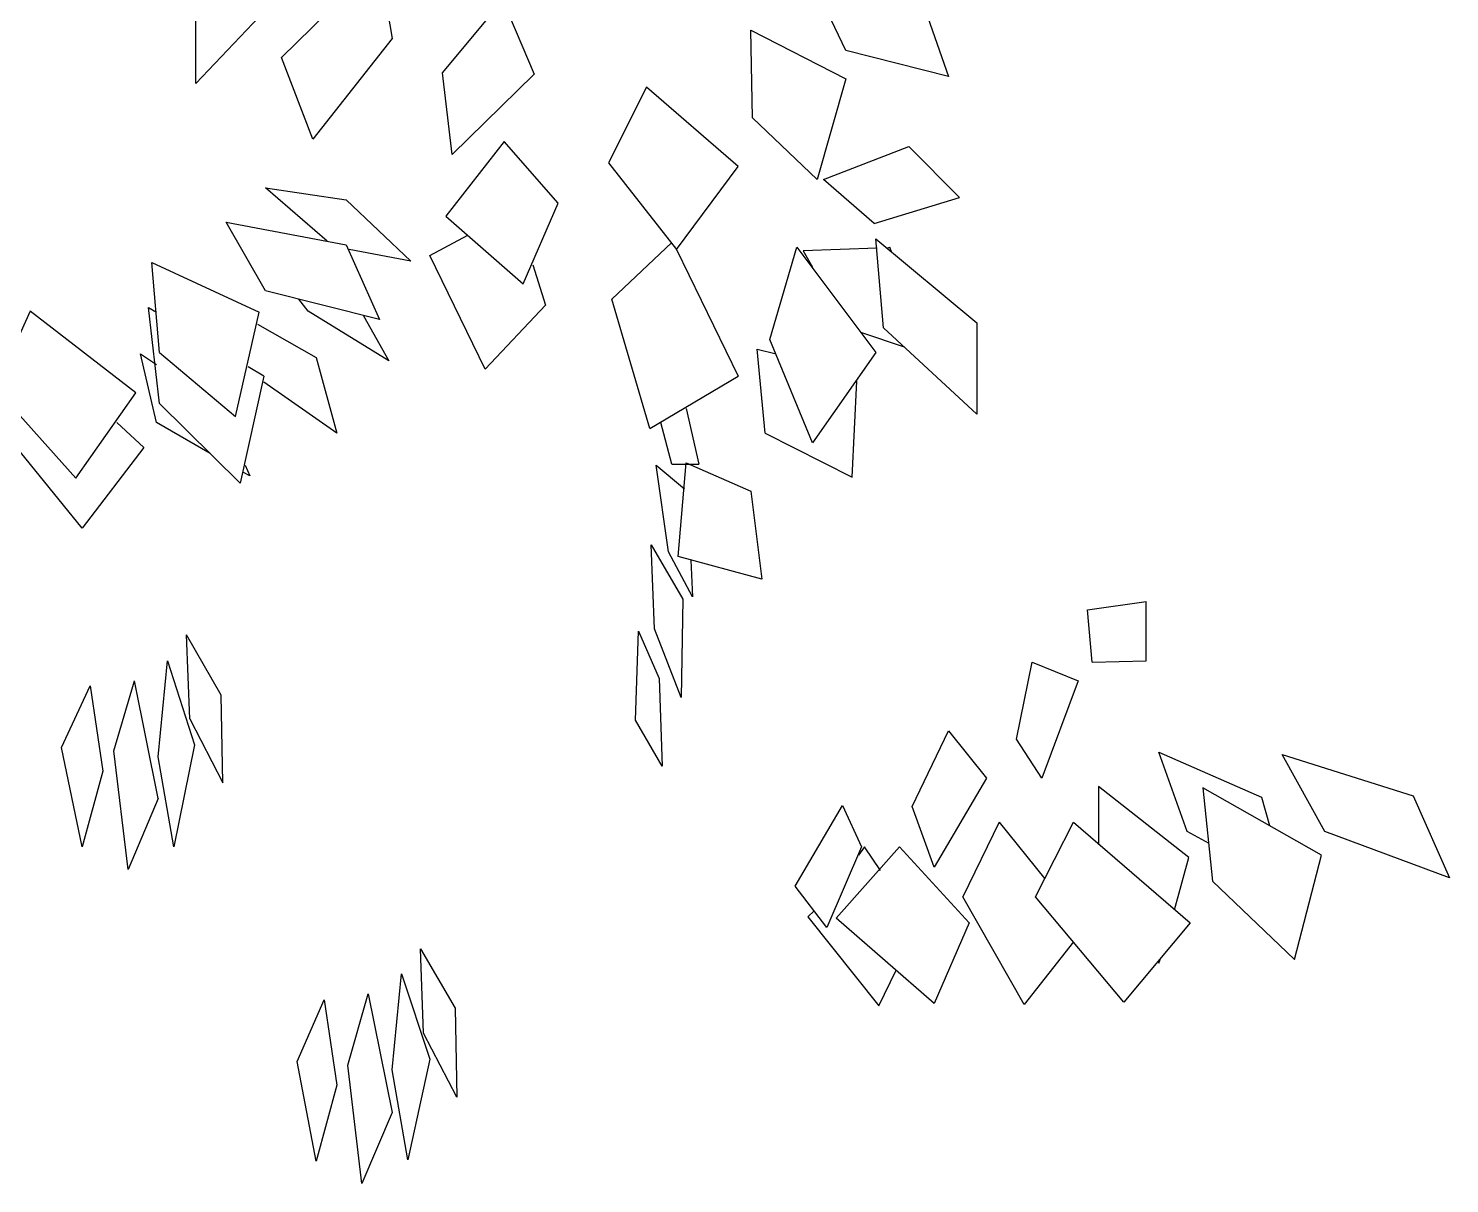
# Model space of a CAD drawing. Header units: millimetres. Extents: x 563079 to 571925, y 2063830 to 2067381.
# Drawn here: x 570981.597 to 570985.873, y 2066246.913 to 2066250.39 of the extents above; entities that cross this region are included whole.
import ezdxf

# ---------------------------------------------------------------- set-up
doc = ezdxf.new("R2010")
doc.units = ezdxf.units.MM
doc.header["$MEASUREMENT"] = 0
doc.layers.add('SO', color=48, linetype='Continuous')

# ---------------------------------------------------------------- blocks, each defined once
blk = doc.blocks.new('fasfsfsdf')
at = {"color": 99, "linetype": 'ByBlock'}
for p, q in [((596086.0577, 2065635.9883), (596086.0196, 2065635.7564)), ((596086.3526, 2065635.6993), (596086.0577, 2065635.9883)), ((596086.6095, 2065635.6208), (596086.6095, 2065635.9384)), ((596084.6543, 2065635.7207), (596084.7495, 2065635.9205)), ((596084.4212, 2065635.8599), (596084.3451, 2065635.6422)), ((596085.6866, 2065635.8706), (596085.5915, 2065635.6494)), ((596085.8674, 2065635.6529), (596085.6866, 2065635.8706)), ((596086.4002, 2065635.842), (596086.6095, 2065635.6208)), ((596084.9398, 2065635.7814), (596084.6543, 2065635.6351)), ((596084.935, 2065635.5174), (596084.9398, 2065635.7814)), ((596084.3451, 2065635.6422), (596084.6543, 2065635.7207)), ((596086.0196, 2065635.7564), (596086.2575, 2065635.4531)), ((596086.2575, 2065635.4531), (596086.3526, 2065635.6993)), ((596084.6543, 2065635.6351), (596084.74, 2065635.3318)), ((596085.5915, 2065635.6494), (596085.8389, 2065635.4068)), ((596085.8389, 2065635.4068), (596085.8674, 2065635.6529)), ((596084.9778, 2065635.3711), (596085.2537, 2065635.6101)), ((596085.2537, 2065635.6101), (596085.3679, 2065635.3818)), ((596084.74, 2065635.3318), (596084.935, 2065635.5174)), ((596084.4641, 2065635.4317), (596084.3118, 2065635.2783)), ((596084.7209, 2065635.3318), (596084.4641, 2065635.4317)), ((596085.5201, 2065635.2605), (596085.6819, 2065635.446)), ((596085.6819, 2065635.446), (596085.8579, 2065635.2212)), ((596085.3679, 2065635.3818), (596085.1633, 2065635.1213)), ((596084.5687, 2065635.1998), (596084.7209, 2065635.3318)), ((596085.1633, 2065635.1213), (596084.9778, 2065635.3711)), ((596086.4002, 2065635.3069), (596086.1576, 2065635.2712)), ((596086.2147, 2065635.1463), (596086.4002, 2065635.3069)), ((596084.5687, 2065635.1998), (596084.3118, 2065635.2783)), ((596085.6248, 2065635.0179), (596085.5201, 2065635.2605)), ((596086.1576, 2065635.2712), (596085.9625, 2065635.0857)), ((596085.8579, 2065635.2212), (596085.6248, 2065635.0179)), ((596086.5191, 2065635.2034), (596086.1576, 2065635.1356)), ((596086.4002, 2065634.9965), (596086.5191, 2065635.2034)), ((596085.9055, 2065635.1035), (596085.7913, 2065635.1641)), ((596084.564, 2065635.1534), (596084.2595, 2065634.9001)), ((596084.5164, 2065635.1142), (596084.5211, 2065635.1285)), ((596084.5307, 2065635.1249), (596084.5211, 2065635.1285)), ((596084.5402, 2065634.8859), (596084.564, 2065635.1534)), ((596084.5592, 2065635.1249), (596084.7828, 2065635.1178)), ((596084.8018, 2065635.1285), (596084.564, 2065634.8109)), ((596084.7828, 2065635.1178), (596084.7542, 2065635.0678)), ((596084.8827, 2065634.8502), (596084.8018, 2065635.1285)), ((596085.1633, 2065635.1213), (596084.9778, 2065634.7396)), ((596085.3584, 2065634.9715), (596085.1776, 2065635.1427)), ((596085.9625, 2065635.0857), (596086.1481, 2065635.1213)), ((596086.1576, 2065635.1356), (596086.0577, 2065634.9108)), ((596085.5962, 2065635.075), (596085.5582, 2065634.9536)), ((596085.739, 2065634.761), (596085.9055, 2065635.1035)), ((596086.7427, 2065635.0821), (596086.4192, 2065634.9322)), ((596086.7189, 2065634.8109), (596086.7427, 2065635.0821)), ((596086.0577, 2065634.9108), (596086.4002, 2065634.9965)), ((596085.2442, 2065634.5826), (596085.3584, 2065634.9715)), ((596085.5582, 2065634.9536), (596085.739, 2065634.761)), ((596086.2718, 2065634.9358), (596086.3003, 2065634.9715)), ((596086.7189, 2065634.6575), (596086.7522, 2065634.9465)), ((596086.7522, 2065634.9465), (596086.7284, 2065634.9322)), ((596086.0291, 2065634.786), (596086.2718, 2065634.9358)), ((596086.1053, 2065634.9215), (596086.0291, 2065634.786)), ((596086.4906, 2065634.6183), (596086.4192, 2065634.9322)), ((596086.7903, 2065634.6896), (596087.109, 2065634.9358)), ((596087.109, 2065634.9358), (596087.2137, 2065634.7039)), ((596084.2595, 2065634.9001), (596084.2595, 2065634.6254)), ((596084.2595, 2065634.6254), (596084.5402, 2065634.8859)), ((596084.6068, 2065634.8716), (596084.4783, 2065634.8288)), ((596086.424, 2065634.8966), (596086.248, 2065634.7967)), ((596084.7542, 2065634.5398), (596084.8827, 2065634.8502)), ((596084.9207, 2065634.8216), (596084.8636, 2065634.8074)), ((596084.8969, 2065634.5683), (596084.9207, 2065634.8216)), ((596084.564, 2065634.8109), (596084.7542, 2065634.5398)), ((596086.248, 2065634.7967), (596086.1861, 2065634.5683)), ((596086.7189, 2065634.8109), (596086.4906, 2065634.6183)), ((596086.7284, 2065634.6004), (596086.776, 2065634.8074)), ((596086.776, 2065634.8074), (596086.7284, 2065634.7753)), ((596085.2442, 2065634.5826), (596084.9778, 2065634.7396)), ((596086.405, 2065634.7396), (596086.4525, 2065634.7681)), ((596086.405, 2065634.7396), (596086.4763, 2065634.4185)), ((596084.6353, 2065634.4363), (596084.621, 2065634.7253)), ((596086.1861, 2065634.5683), (596086.405, 2065634.7217)), ((596086.9711, 2065634.4327), (596086.7903, 2065634.6896)), ((596087.2137, 2065634.7039), (596086.9711, 2065634.4327)), ((596086.4763, 2065634.4185), (596086.7189, 2065634.6575)), ((596085.1348, 2065634.6432), (596085.0967, 2065634.4756)), ((596086.952, 2065634.2829), (596087.2137, 2065634.604)), ((596084.8969, 2065634.5683), (596084.6353, 2065634.4363)), ((596085.1776, 2065634.4756), (596085.2109, 2065634.6004)), ((596086.5667, 2065634.5077), (596086.7284, 2065634.6004)), ((596086.7665, 2065634.5255), (596086.8474, 2065634.6004)), ((596086.7665, 2065634.5255), (596086.952, 2065634.2829)), ((596085.1348, 2065634.4791), (596084.9398, 2065634.3935)), ((596085.1776, 2065634.4756), (596085.0967, 2065634.4756)), ((596085.1586, 2065634.1973), (596085.1348, 2065634.4791)), ((596085.2252, 2065634.472), (596085.1396, 2065634.4006)), ((596085.1871, 2065634.2115), (596085.2252, 2065634.472)), ((596086.462, 2065634.472), (596086.4478, 2065634.4399)), ((596086.4478, 2065634.4399), (596086.4668, 2065634.4506)), ((596084.9398, 2065634.3935), (596084.9065, 2065634.1295)), ((596085.2395, 2065634.2329), (596085.1443, 2065634.0688)), ((596085.2299, 2065633.9796), (596085.2395, 2065634.2329)), ((596084.9065, 2065634.1295), (596085.1586, 2065634.1973)), ((596085.1158, 2065634.076), (596085.1871, 2065634.2115)), ((596085.1205, 2065634.1866), (596085.1158, 2065634.076)), ((596083.9265, 2065634.0367), (596083.7505, 2065634.0617)), ((596083.7505, 2065633.8833), (596083.7505, 2065634.0617)), ((596085.1443, 2065634.0688), (596085.1491, 2065633.7727)), ((596083.9122, 2065633.8797), (596083.9265, 2065634.0367)), ((596085.1491, 2065633.7727), (596085.2299, 2065633.9796)), ((596085.2775, 2065633.9725), (596085.2157, 2065633.8298)), ((596085.287, 2065633.7049), (596085.2775, 2065633.9725)), ((596086.5334, 2065633.7798), (596086.6381, 2065633.9618)), ((596086.6285, 2065633.7085), (596086.6381, 2065633.9618)), ((596083.9122, 2065633.8797), (596083.7505, 2065633.8833)), ((596084.093, 2065633.8797), (596083.955, 2065633.8226)), ((596084.1406, 2065633.6478), (596084.093, 2065633.8797)), ((596086.6951, 2065633.8833), (596086.6143, 2065633.63)), ((596086.7237, 2065633.5943), (596086.6951, 2065633.8833)), ((596083.955, 2065633.8226), (596084.0645, 2065633.5301)), ((596085.2157, 2065633.8298), (596085.2062, 2065633.5658)), ((596086.7237, 2065633.4694), (596086.795, 2065633.8226)), ((596086.8569, 2065633.6121), (596086.795, 2065633.8226)), ((596086.9282, 2065633.8084), (596086.8902, 2065633.5515)), ((596087.0139, 2065633.6228), (596086.9282, 2065633.8084)), ((596086.5286, 2065633.5158), (596086.5334, 2065633.7798)), ((596085.2062, 2065633.5658), (596085.287, 2065633.7049)), ((596086.6285, 2065633.7085), (596086.5286, 2065633.5158)), ((596084.3451, 2065633.6728), (596084.231, 2065633.5301)), ((596084.4545, 2065633.4445), (596084.3451, 2065633.6728)), ((596084.0645, 2065633.5301), (596084.1406, 2065633.6478)), ((596086.6143, 2065633.63), (596086.6761, 2065633.3231)), ((596086.952, 2065633.3231), (596087.0139, 2065633.6228)), ((596083.3414, 2065633.6014), (596082.9465, 2065633.4766)), ((596083.2129, 2065633.3695), (596083.3414, 2065633.6014)), ((596083.7124, 2065633.6086), (596083.4032, 2065633.473)), ((596083.6268, 2065633.3695), (596083.7124, 2065633.6086)), ((596086.6761, 2065633.3231), (596086.7237, 2065633.5943)), ((596086.8141, 2065633.2554), (596086.8569, 2065633.6121)), ((596086.8902, 2065633.5515), (596086.952, 2065633.3231)), ((596083.2224, 2065633.2982), (596083.5792, 2065633.5015)), ((596083.5792, 2065633.5015), (596083.5507, 2065633.2197)), ((596083.622, 2065633.291), (596083.8932, 2065633.5051)), ((596083.8932, 2065633.5051), (596083.8932, 2065633.3303)), ((596084.231, 2065633.5301), (596084.3879, 2065633.2625)), ((596082.9465, 2065633.4766), (596082.8371, 2065633.2304)), ((596083.4032, 2065633.473), (596083.3794, 2065633.3874)), ((596084.6638, 2065633.448), (596084.6068, 2065633.3231)), ((596084.8066, 2065633.2054), (596084.6638, 2065633.448)), ((596086.7237, 2065633.4694), (596086.8141, 2065633.2554)), ((596084.3879, 2065633.2625), (596084.4545, 2065633.4445)), ((596082.8371, 2065633.2304), (596083.2129, 2065633.3695)), ((596083.5602, 2065633.3338), (596083.6268, 2065633.3695)), ((596083.9693, 2065633.3981), (596083.6173, 2065633.0948)), ((596084.0835, 2065633.1733), (596083.9693, 2065633.3981)), ((596084.1929, 2065633.3981), (596084.0549, 2065633.2268)), ((596084.1929, 2065633.3981), (596084.3023, 2065633.1733)), ((596084.4926, 2065633.3231), (596084.2833, 2065633.0948)), ((596084.4926, 2065633.3231), (596084.6829, 2065633.1091)), ((596084.5497, 2065633.2518), (596084.5973, 2065633.3231)), ((596084.5973, 2065633.3231), (596084.6163, 2065633.2982)), ((596084.6068, 2065633.3231), (596084.7114, 2065633.0805)), ((596083.3033, 2065632.9842), (596083.2224, 2065633.2982)), ((596083.6649, 2065633.134), (596083.622, 2065633.291)), ((596083.5507, 2065633.2197), (596083.3033, 2065632.9842)), ((596084.7114, 2065633.0805), (596084.8066, 2065633.2054)), ((596083.8171, 2065632.8558), (596084.0835, 2065633.1733)), ((596084.1168, 2065632.8486), (596084.3023, 2065633.1733)), ((596084.3879, 2065632.8522), (596084.6829, 2065633.1091)), ((596084.7685, 2065633.1126), (596084.5544, 2065632.8451)), ((596084.7685, 2065633.1126), (596084.7495, 2065633.1305)), ((596083.6173, 2065633.0948), (596083.8171, 2065632.8558)), ((596084.2833, 2065633.0948), (596084.3879, 2065632.8522)), ((596083.9693, 2065633.0377), (596084.1168, 2065632.8486)), ((596083.7124, 2065632.9735), (596083.7077, 2065632.9842)), ((596083.7124, 2065632.9735), (596083.7124, 2065632.9771)), ((596083.7124, 2065632.9771), (596083.7124, 2065632.9735)), ((596085.934, 2065633.0163), (596085.8293, 2065632.8379)), ((596085.9245, 2065632.763), (596085.934, 2065633.0163)), ((596084.5544, 2065632.8451), (596084.5021, 2065632.9521)), ((596085.9911, 2065632.9414), (596085.9055, 2065632.6845)), ((596086.0196, 2065632.6524), (596085.9911, 2065632.9414)), ((596086.091, 2065632.8807), (596086.0196, 2065632.5239)), ((596086.1528, 2065632.6667), (596086.091, 2065632.8807)), ((596086.2242, 2065632.8629), (596086.1861, 2065632.606)), ((596086.3051, 2065632.6774), (596086.2242, 2065632.8629)), ((596085.8293, 2065632.8379), (596085.8246, 2065632.5703)), ((596085.8246, 2065632.5703), (596085.9245, 2065632.763)), ((596085.9055, 2065632.6845), (596085.9721, 2065632.3812)), ((596086.248, 2065632.3777), (596086.3051, 2065632.6774)), ((596085.9721, 2065632.3812), (596086.0196, 2065632.6524)), ((596086.11, 2065632.3099), (596086.1528, 2065632.6667)), ((596086.1861, 2065632.606), (596086.248, 2065632.3777)), ((596086.0196, 2065632.5239), (596086.11, 2065632.3099))]:
    blk.add_line(p, q, dxfattribs=at)

msp = doc.modelspace()

# ---------------------------------------------------------------- block references
at = {"layer": 'SO', "color": 4, "xscale": -1}
msp.add_blockref('fasfsfsdf', (1167068.71048, 614.60337), dxfattribs=at)

doc.saveas('drawing.dxf')
